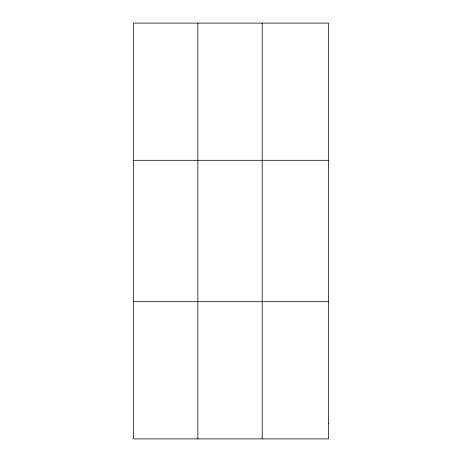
<?xml version="1.0" encoding="UTF-8"?>
<svg xmlns="http://www.w3.org/2000/svg" width="462" height="462" viewBox="0 0 462 462"><rect width="100%" height="100%" fill="white"/><g stroke="black" fill="none" stroke-linecap="round" stroke-linejoin="round"><path stroke-width="0.69" d="M197.852 23.1L197.852 438.9M262.197 23.1L262.197 438.9M133.506 160.314L328.494 160.314M133.506 301.686L328.494 301.686M328.494 423.654L328.494 438.9L133.506 438.9L133.506 23.1L328.494 23.1L328.494 423.654"/></g></svg>
